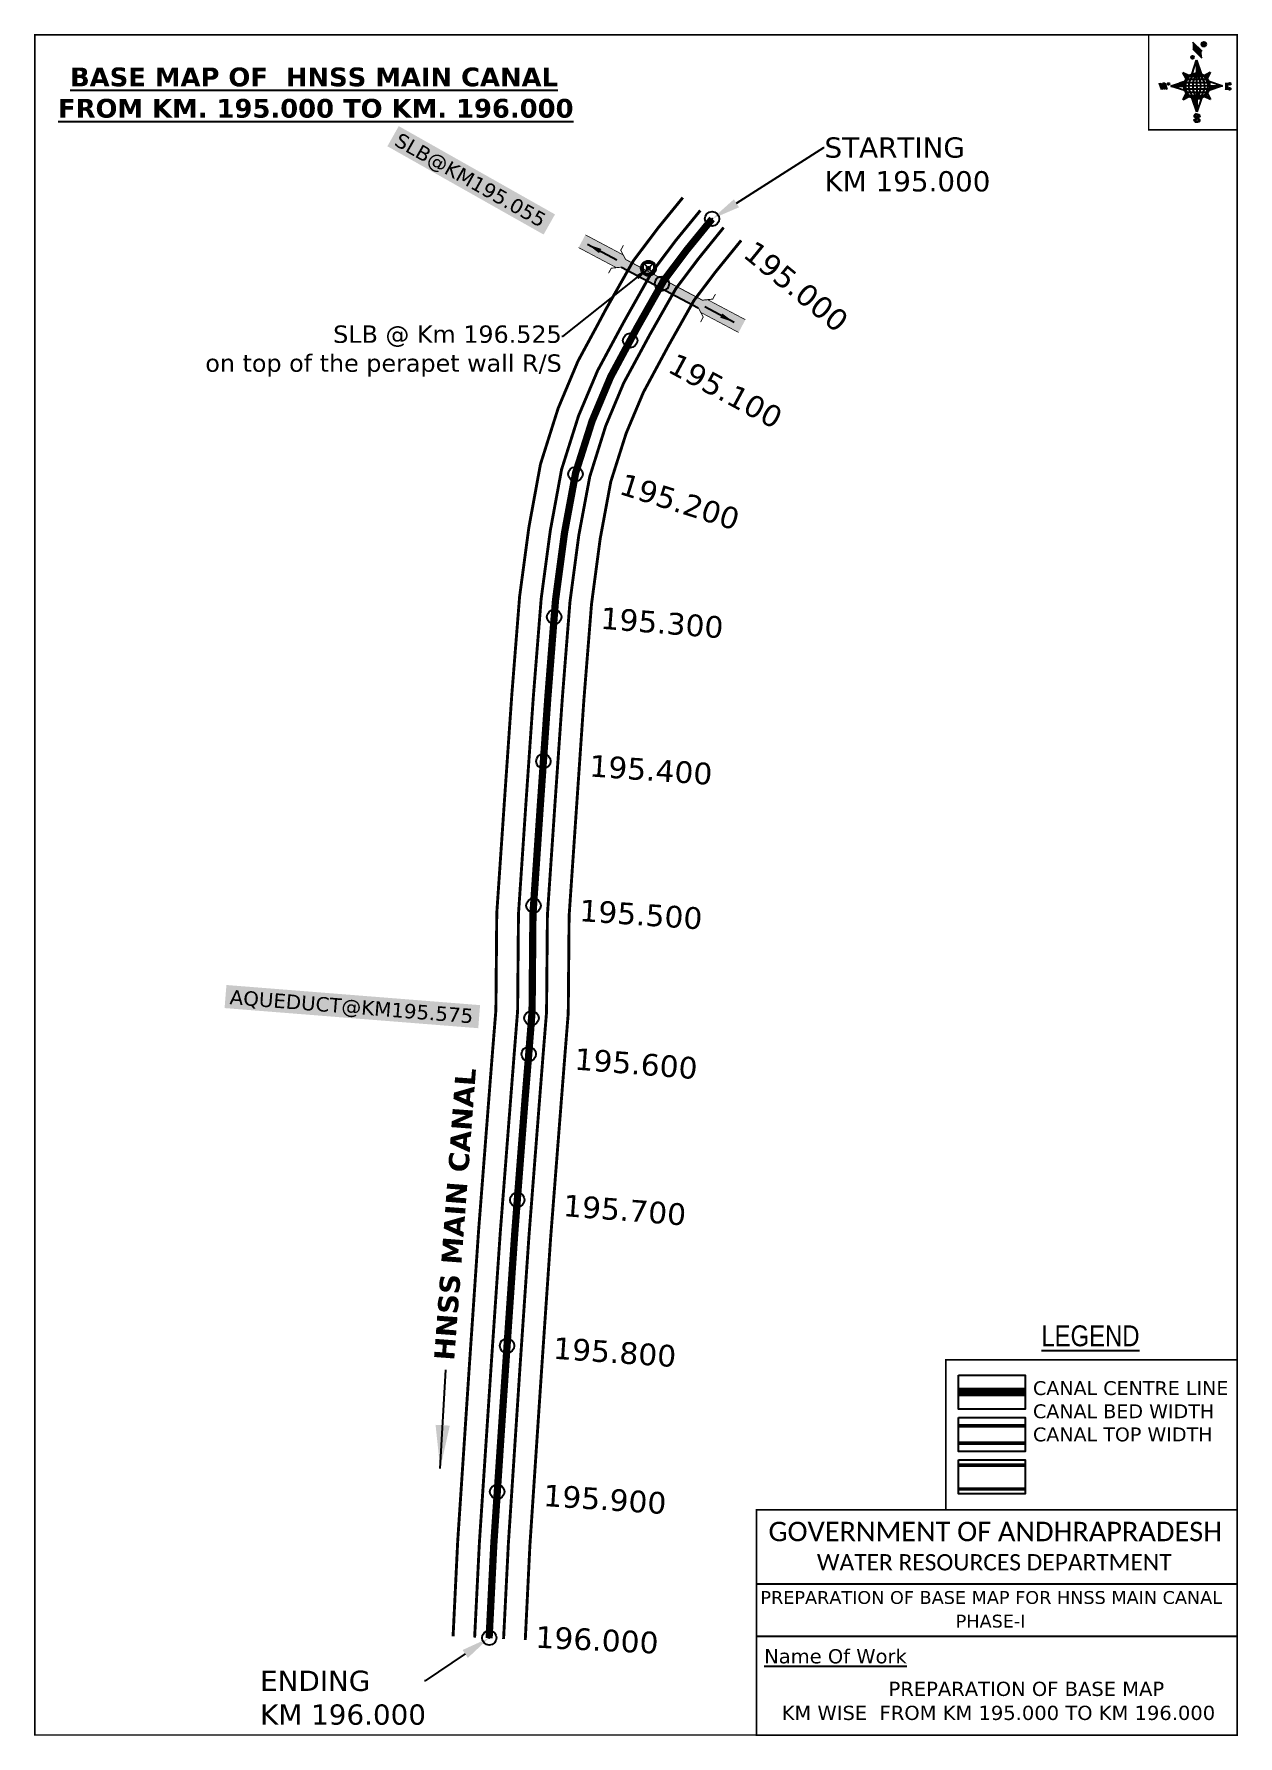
# Model space of a CAD drawing. Header units: inches. Extents: x 741652 to 742484, y 1646385 to 1647561.
import ezdxf
from ezdxf import colors
from ezdxf.entities.mleader import LeaderData, LeaderLine
from ezdxf.enums import TextEntityAlignment as Align
from ezdxf.math import Vec2, Vec3

# ---------------------------------------------------------------- set-up
doc = ezdxf.new("R2010")
doc.units = ezdxf.units.IN
doc.header["$MEASUREMENT"] = 0
doc.header["$PDMODE"] = 32
doc.header["$PDSIZE"] = 10
doc.linetypes.add('ACAD_ISO02W100', pattern=[15, 12, -3])
doc.linetypes.add('HIDDEN2', pattern=[0.1875, 0.125, -0.0625])
for name, color, linetype in [('AQUADUCT', 1, 'Continuous'), ('bord', 1, 'Continuous'), ('CANAL1', 1, 'Continuous'), ('CSMark', 72, 'Continuous'), ('DCBMS', 232, 'Continuous'), ('PAGE', 7, 'Continuous'), ('STRUCTURE', 5, 'Continuous'), ('TEXT', 7, 'Continuous')]:
    doc.layers.add(name, color=color, linetype=linetype)
doc.styles.add('ARIALN', font='ARIALN_1.TTF')
doc.styles.get("Standard").update_dxf_attribs({"font": 'verdana_0.ttf'})
doc.dimstyles.get("Standard").update_dxf_attribs({"dimtxt": 0.18, "dimasz": 0.18, "dimexe": 0.18, "dimexo": 0.0625, "dimgap": 0.09, "dimtad": 0, "dimtih": 1, "dimtoh": 1, "dimdec": 4, "dimzin": 0, "dimdsep": 46, "dimtxsty": 'Standard', "dimcen": 0.09, "dimadec": 0, "dimazin": 0, "dimtfac": 1, "dimtdec": 4, "dimtofl": 0, "dimtmove": 0, "dimatfit": 3, "dimfxl": 0, "dimtolj": 1, "dimtzin": 0, "dimarcsym": 0})
pattern_1 = [(267.297113149, (-8720374.938, 50637915.138), (10.5367255337, -0.497431438), [])]
pattern_2 = [(357.297113149, (-8720374.938, 50637915.138), (0.497431438, 10.5367255337), [])]

# ---------------------------------------------------------------- blocks, each defined once
blk = doc.blocks.new('DCBM')
at = {"layer": 'DCBMS'}
h = blk.add_hatch(color=132, dxfattribs=at)
h.paths.add_polyline_path([(3.7, 3.7, 0.414214), (-3.7, 3.7)])
h.paths.add_polyline_path([(3.7, 3.7), (3.7, -3.7, 0.198912), (5.2, 0, 0.198912)])
h.paths.add_polyline_path([(-3.7, -3.7, 0.414214), (3.7, -3.7)])
h.paths.add_polyline_path([(-3.7, 3.7, 0.198912), (-5.2, 0, 0.198912), (-3.7, -3.7)])
at = {"layer": 'DCBMS', "color": 0}
blk.add_lwpolyline([(-3.7, 3.7), (3.7, 3.7), (3.7, -3.7), (-3.7, -3.7)], close=True, dxfattribs=at)
for points in [[(-3.7, 3.7), (3.7, -3.7)], [(3.7, 3.7), (-3.7, -3.7)]]:
    blk.add_lwpolyline(points, dxfattribs=at)
for radius in [5.21, 1.05]:
    blk.add_circle((0, 0), radius, dxfattribs=at)
blk = doc.blocks.new('*X16')
at = {"color": 0, "linetype": 'Continuous'}
for p, q in [((6321.6, 240.5), (6322.3, 241.2)), ((6321.6, 240.3), (6322.3, 241)), ((6321.6, 240.1), (6322.3, 240.8)), ((6321.6, 239.9), (6322.4, 240.7)), ((6321.6, 239.8), (6322.4, 240.6)), ((6321.6, 239.6), (6322.5, 240.5)), ((6321.6, 239.4), (6322.5, 240.3)), ((6321.6, 239.2), (6322.6, 240.2)), ((6321.7, 239.1), (6322.6, 240.1)), ((6321.8, 240.8), (6322.4, 241.4)), ((6321.8, 239), (6322.7, 240)), ((6321.8, 239), (6322.8, 239.9)), ((6321.9, 238.9), (6322.9, 239.8)), ((6322, 238.8), (6323, 239.7)), ((6322.1, 241.3), (6322.4, 241.6)), ((6322.1, 238.7), (6323.1, 239.6)), ((6322.2, 238.6), (6323.1, 239.6)), ((6322.3, 238.5), (6323.2, 239.5)), ((6322.4, 238.5), (6323.3, 239.4)), ((6322.5, 238.4), (6323.4, 239.3)), ((6322.7, 238.4), (6323.6, 239.3)), ((6322.8, 238.3), (6323.7, 239.2)), ((6322.9, 238.3), (6323.8, 239.1)), ((6323.1, 238.2), (6323.9, 239.1)), ((6323.2, 238.2), (6324, 239)), ((6323.3, 238.2), (6324.2, 239)), ((6323.5, 238.1), (6324.3, 238.9)), ((6323.7, 238.1), (6324.4, 238.9)), ((6323.8, 238.1), (6324.6, 238.8)), ((6324.1, 238.2), (6324.7, 238.8)), ((6324.3, 238.3), (6324.9, 238.8)), ((6324.6, 238.3), (6325.1, 238.8)), ((6324.8, 238.4), (6325.2, 238.8)), ((6325.1, 238.5), (6325.4, 238.8)), ((6325.4, 238.6), (6325.6, 238.8))]:
    blk.add_line(p, q, dxfattribs=at)
blk = doc.blocks.new('*X15')
at = {"color": 0, "linetype": 'Continuous'}
for p, q in [((6324.4, 240.3), (6324.5, 240.4)), ((6324.6, 240.3), (6324.8, 240.5)), ((6324.7, 240.2), (6325, 240.5)), ((6324.8, 240.2), (6325.2, 240.6)), ((6325, 240.1), (6325.5, 240.6)), ((6325.1, 240.1), (6325.6, 240.6)), ((6325.2, 240), (6325.8, 240.6)), ((6325.3, 240), (6326, 240.6)), ((6325.4, 239.9), (6326.1, 240.6)), ((6325.5, 239.8), (6326.2, 240.5)), ((6325.6, 239.8), (6326.3, 240.5)), ((6325.7, 239.7), (6326.5, 240.4)), ((6325.9, 239.6), (6326.6, 240.3)), ((6326, 239.5), (6326.7, 240.3)), ((6326, 239.4), (6326.8, 240.2)), ((6326.1, 239.3), (6327, 240.2)), ((6326.2, 239.3), (6327.1, 240.1)), ((6326.3, 239.2), (6327.1, 240)), ((6326.4, 239.1), (6327.2, 239.9)), ((6326.5, 239), (6327.3, 239.8)), ((6326.5, 238.9), (6327.4, 239.7)), ((6326.6, 238.8), (6327.5, 239.6)), ((6326.7, 238.7), (6327.5, 239.5)), ((6326.8, 238.6), (6327.6, 239.4)), ((6326.8, 238.5), (6327.7, 239.3)), ((6326.8, 236.5), (6327.4, 237)), ((6326.9, 238.3), (6327.8, 239.2)), ((6326.9, 238.2), (6327.9, 239.1)), ((6326.9, 236.8), (6327.6, 237.4)), ((6327, 238.1), (6327.8, 239)), ((6327, 237.9), (6327.8, 238.8)), ((6327, 237.8), (6327.8, 238.6)), ((6327, 237.6), (6327.8, 238.4)), ((6327, 237.4), (6327.8, 238.2)), ((6327, 237.3), (6327.8, 238)), ((6327, 237.1), (6327.8, 237.9))]:
    blk.add_line(p, q, dxfattribs=at)
blk = doc.blocks.new('H')
at = {"layer": 'bord', "extrusion": (0.000427885, 0.004792, 0.999988)}
h = blk.add_hatch(dxfattribs=at)
h.set_pattern_fill('LINE', color=8, scale=84.387686, angle=-2.7029, style=0)
h.set_pattern_definition(pattern_2)
h.paths.add_polyline_path([(-492, 786, -0.090992), (-448, 775), (-486, 912)])
h = blk.add_hatch(dxfattribs=at)
h.set_pattern_fill('LINE', color=8, scale=84.387686, angle=-92.7029, style=0)
h.set_pattern_definition(pattern_1)
h.paths.add_polyline_path([(-625, 665, -0.090992), (-615, 710), (-751, 671)])
h = blk.add_hatch(dxfattribs=at)
h.set_pattern_fill('LINE', color=8, scale=84.387686, angle=-2.7029, style=0)
h.set_pattern_definition(pattern_2)
h.paths.add_polyline_path([(-504, 533, -0.090992), (-549, 543), (-510, 406)])
h = blk.add_hatch(dxfattribs=at)
h.set_pattern_fill('LINE', color=8, scale=84.387686, angle=-92.7029, style=0)
h.set_pattern_definition(pattern_1)
h.paths.add_polyline_path([(-246, 647), (-372, 653, -0.090992), (-382, 609)])
for p, q in [((-519, 1020, -1217), (-435, 927, -1216)), ((-516, 1087, -1217), (-432, 994, -1217)), ((-538, 774, -1216), (-487, 906, -1216)), ((-487, 906, -1216), (-493, 780, -1216)), ((-487, 906, -1216), (-448, 769, -1216)), ((-865, 701, -1215), (-847, 638, -1215)), ((-847, 700, -1215), (-829, 637, -1215)), ((-829, 699, -1215), (-811, 636, -1215)), ((-829, 699, -1215), (-811, 698, -1215)), ((-811, 698, -1215), (-794, 635, -1215)), ((-752, 665, -1215), (-615, 704, -1215)), ((-627, 794, -1216), (-567, 760, -1216)), ((-627, 794, -1216), (-584, 747, -1215)), ((-599, 731, -1215), (-627, 794, -1216)), ((-421, 753, -1216), (-359, 781, -1216)), ((-359, 781, -1216), (-405, 739, -1216)), ((-359, 781, -1216), (-392, 721, -1215)), ((-379, 693, -1215), (-246, 641, -1215)), ((-213, 669, -1215), (-217, 601, -1215)), ((-752, 665, -1215), (-625, 659, -1215)), ((-619, 614, -1215), (-752, 665, -1215)), ((-639, 526, -1214), (-606, 585, -1215)), ((-639, 526, -1214), (-593, 568, -1215)), ((-577, 553, -1215), (-639, 526, -1214)), ((-511, 400, -1214), (-549, 537, -1214)), ((-460, 533, -1215), (-511, 400, -1214)), ((-505, 527, -1214), (-511, 400, -1214)), ((-371, 513, -1214), (-431, 546, -1215)), ((-371, 513, -1214), (-414, 560, -1215)), ((-399, 576, -1215), (-371, 513, -1214)), ((-246, 641, -1215), (-383, 603, -1215)), ((-373, 647, -1215), (-246, 641, -1215)), ((-197, 600, -1215), (-194, 668, -1215))]:
    blk.add_line(p, q, dxfattribs=at)
at = {"layer": 'bord', "color": 8, "linetype": 'ByBlock', "extrusion": (0.000427885, 0.004792, 0.999988)}
for p, q in [((-375, 679, -1215), (-620, 691, -1215)), ((-386, 711, -1215), (-605, 722, -1215)), ((-411, 744, -1216), (-578, 752, -1216)), ((-493, 780, -1216), (-505, 527, -1214)), ((-373, 647, -1215), (-625, 659, -1215)), ((-378, 616, -1215), (-623, 628, -1215)), ((-392, 585, -1215), (-611, 595, -1215)), ((-420, 555, -1215), (-587, 562, -1215))]:
    blk.add_line(p, q, dxfattribs=at)
at = {"layer": 'bord', "extrusion": (0.000427885, 0.004792, 0.999988), "elevation": -1212}
for points, const_width in [([(-522, 960), (-516, 1093)], 1.61), ([(-434, 933), (-428, 1066)], 1.61), ([(-870, 707), (-846, 706)], 0.642), ([(-829, 643), (-821, 678)], 0.642), ([(-793, 641), (-782, 694)], 0.642), ([(-223, 676), (-174, 673)], 0.706), ([(-829, 643), (-855, 644)], 0.642), ([(-811, 642), (-784, 641)], 0.642), ([(-177, 605), (-226, 607)], 0.706), ([(-195, 645), (-185, 644)], 0.706)]:
    blk.add_lwpolyline(points, dxfattribs=dict(at, const_width=const_width))
for points, const_width in [([(-414, 1073, 1), (-398, 1058, 1)], 22.3), ([(-530, 950, 1), (-520, 939, 1)], 14.8), ([(-776, 697, 1), (-769, 690, 1)], 8.9), ([(-180, 618, 1), (-173, 611, 1)], 9.79), ([(-178, 667, 1), (-171, 660, 1)], 9.79), ([(-490, 362, 1), (-498, 369, 1)], 11.1), ([(-525, 322, 1), (-533, 329, 1)], 11.1)]:
    blk.add_lwpolyline(points, format="xyb", close=True, dxfattribs=dict(at, const_width=const_width))
for points in [[(-537, 317), (-531, 310), (-520, 307), (-505, 307), (-494, 310), (-486, 318), (-487, 326), (-491, 333), (-494, 336), (-503, 341), (-522, 347), (-530, 352), (-534, 355), (-537, 363), (-537, 373), (-530, 381), (-520, 384), (-504, 384), (-493, 380), (-487, 373)], [(-522, 348), (-526, 354), (-528, 361), (-528, 371), (-526, 375), (-521, 381), (-515, 384)], [(-505, 307), (-499, 312), (-497, 319), (-497, 327), (-501, 335), (-509, 343)]]:
    blk.add_lwpolyline(points, dxfattribs=at)
at = {"layer": 'bord', "extrusion": (0.000427885, 0.004792, 0.999988)}
for centre, radius in [((-406, 1065, -1212), 22.3), ((-525, 944, -1212), 14.8), ((-773, 694, -1212), 8.9), ((-498, 659, -1212), 127), ((-177, 615, -1212), 9.79), ((-174, 663, -1212), 9.79), ((-494, 365, -1212), 11.1), ((-529, 325, -1212), 11.1)]:
    blk.add_circle(centre, radius, dxfattribs=at)
at = {"layer": 'bord', "color": 8, "linetype": 'ByBlock', "extrusion": (0.000427885, 0.004792, 0.999988)}
for centre, radius, start, end in [((-482, 658, -1212), 128, 94.9254, 259.6691), ((-437, 656, -1212), 141, 113.2864, 241.308), ((-316, 651, -1212), 222, 142.5892, 212.0053), ((-560, 662, -1212), 141, 293.2864, 61.308), ((-681, 668, -1212), 222, 322.5892, 32.0053), ((-515, 660, -1212), 128, 274.9254, 79.6691)]:
    blk.add_arc(centre, radius, start, end, dxfattribs=at)
at = {"layer": 'bord', "extrusion": (0.000427885, 0.004792, 0.999988)}
for points in [[(-516, 1093, -1212), (-431, 1000, -1212), (-519, 1026, -1212), (-434, 933, -1212)], [(-864, 707, -1212), (-846, 706, -1212), (-846, 644, -1212), (-829, 643, -1212)], [(-829, 705, -1212), (-811, 704, -1212), (-811, 642, -1212), (-793, 641, -1212)], [(-193, 674, -1212), (-197, 606, -1212), (-213, 675, -1212), (-216, 607, -1212)]]:
    blk.add_solid(points, dxfattribs=at)
at = {"layer": 'bord', "extrusion": (0.000427885, 0.004792, 0.999988), "xscale": 7.977342409717546, "yscale": 7.977342408231451, "zscale": 7.977342408476333, "rotation": 138.0840426661453}
for name, p in [('*X15', (38301, -31929, -1212)), ('*X16', (38314, -31951, -1212))]:
    blk.add_blockref(name, p, dxfattribs=at)
blk = doc.blocks.new('SLB')
at = {"layer": 'STRUCTURE'}
h = blk.add_hatch(dxfattribs=at)
h.set_pattern_fill('DOTS', color=6, scale=20, angle=320.3722, style=0)
h.set_pattern_definition([(320.372247934, (-159.4327, -72.9564), (1.2786241598, 0.5641323054), [0, -1.25])])
h.paths.add_polyline_path([(769699.5, 1706871.1), (769699.5, 1706861.1), (769729.1, 1706861.1), (769732.1, 1706863.1), (769792.1, 1706863.1), (769795.1, 1706861.1), (769824.7, 1706861.1), (769824.7, 1706871.1), (769795.1, 1706871.1), (769792.1, 1706869.1), (769732.1, 1706869.1), (769729.1, 1706871.1)])
at = {"layer": 'STRUCTURE', "color": 6, "linetype": 'ACAD_ISO02W100', "ltscale": 0.5, "const_width": 0.5}
for points in [[(769699.5, 1706871.1), (769729.1, 1706871.1)], [(769795.1, 1706871.1), (769824.7, 1706871.1)], [(769699.5, 1706861.1), (769729.1, 1706861.1)], [(769795.1, 1706861.1), (769824.7, 1706861.1)]]:
    blk.add_lwpolyline(points, dxfattribs=at)
at = {"layer": 'STRUCTURE', "color": 6, "const_width": 0.628}
for points in [[(769726.1, 1706877.1), (769726.1, 1706873.1), (769732.1, 1706869.1), (769792.1, 1706869.1), (769798.1, 1706873.1), (769798.1, 1706877.1)], [(769726.1, 1706855.1), (769726.1, 1706859.1), (769732.1, 1706863.1), (769792.1, 1706863.1), (769798.1, 1706859.1), (769798.1, 1706855.1)]]:
    blk.add_lwpolyline(points, dxfattribs=at)
at = {"layer": 'STRUCTURE', "color": 6}
blk.add_lwpolyline([(769732.1, 1706863.1), (769792.1, 1706863.1)], dxfattribs=at)
blk.add_lwpolyline([(769732.1, 1706863.1), (769792.1, 1706863.1)], dxfattribs=at)
at = {"layer": 'STRUCTURE', "color": 0}
blk.add_circle((769762.1, 1706866.1), 1.24, dxfattribs=at)
for points in [[(769703.8, 1706866), (769726.7, 1706866)], [(769818.6, 1706865.8), (769795.7, 1706865.8)]]:
    blk.add_leader(points, dimstyle='Standard', override={"dimasz": 10, "dimgap": 0.09, "dimtad": 0}, dxfattribs=at)

msp = doc.modelspace()

# ---------------------------------------------------------------- linework, layer by layer
at = {"color": 3}
for p in [(742121, 1647433.2), (742064.4, 1647349.1), (742026.6, 1647256.8), (742011.9, 1647158), (742004.4, 1647058.3), (741997.6, 1646958.5), (741994.3, 1646855.9), (741986.4, 1646755.1), (741979.3, 1646654.3), (741972.5, 1646553.4), (741967, 1646452.4)]:
    msp.add_point(p, dxfattribs=at)
at = {"layer": 'CANAL1', "color": 200, "const_width": 2}
for points in [[(742100.8, 1647447.9), (742084, 1647427.3), (742066.6, 1647404.2), (742047.4, 1647370.3), (742042.4, 1647360.9), (742028.3, 1647334.8), (742014.6, 1647302.2), (742002.4, 1647263.6), (741994.4, 1647220), (741988, 1647172.3), (741982.6, 1647104.3), (741977.5, 1647030.9), (741972.2, 1646953.3), (741971.6, 1646886.3), (741969.3, 1646857.9), (741967.1, 1646829.8), (741959.6, 1646733.4), (741953.5, 1646644.1), (741945.2, 1646519.2), (741942, 1646453.4)], [(742141.1, 1647418.3), (742123.4, 1647396.5), (742108.5, 1647376.8), (742091.2, 1647346.1), (742086.4, 1647337.2), (742073.5, 1647313.2), (742061.6, 1647284.9), (742051, 1647251.5), (742043.7, 1647212.2), (742037.7, 1647167), (742032.4, 1647100.6), (742027.4, 1647027.5), (742022.2, 1646951.4), (742021.6, 1646884.1), (742019.2, 1646853.9), (742017, 1646825.9), (742009.5, 1646729.7), (742003.4, 1646640.7), (741995.1, 1646516.3), (741991.9, 1646450.9)]]:
    msp.add_lwpolyline(points, dxfattribs=at)
at = {"layer": 'CANAL1', "color": 5, "const_width": 2}
for points in [[(742112.9, 1647439), (742095.8, 1647418.1), (742079.2, 1647396), (742060.6, 1647363), (742055.6, 1647353.8), (742041.9, 1647328.3), (742028.7, 1647297), (742017, 1647260), (742009.2, 1647217.7), (742002.9, 1647170.7), (741997.5, 1647103.2), (741992.4, 1647029.9), (741987.2, 1646952.7), (741986.6, 1646885.6), (741984.3, 1646856.7), (741982.1, 1646828.6), (741974.6, 1646732.3), (741968.5, 1646643.1), (741960.2, 1646518.4), (741956.9, 1646452.6)], [(741976.9, 1646451.6), (741980.2, 1646517.2), (741988.4, 1646641.7), (741994.5, 1646730.8), (742002, 1646827.1), (742004.2, 1646855.1), (742006.6, 1646884.8), (742007.2, 1646952), (742012.4, 1647028.5), (742017.5, 1647101.7), (742022.8, 1647168.6), (742028.9, 1647214.5), (742036.5, 1647255.1), (742047.5, 1647290.1), (742059.9, 1647319.7), (742073.2, 1647344.3), (742078.1, 1647353.4), (742096, 1647385), (742111.6, 1647405.7), (742129, 1647427.2)]]:
    msp.add_lwpolyline(points, dxfattribs=at)
at = {"layer": 'CANAL1', "color": 1, "linetype": 'HIDDEN2', "ltscale": 100, "const_width": 5}
msp.add_lwpolyline([(742121, 1647433.1), (742103.7, 1647411.9), (742087.6, 1647390.5), (742069.3, 1647358.2), (742064.4, 1647349.1), (742050.9, 1647324), (742038.1, 1647293.5), (742026.7, 1647257.6), (742019, 1647216.1), (742012.8, 1647169.6), (742007.5, 1647102.4), (742002.4, 1647029.2), (741997.2, 1646952.4), (741996.6, 1646885.2), (741994.3, 1646855.9), (741992, 1646827.8), (741984.6, 1646731.6), (741978.5, 1646642.4), (741970.2, 1646517.8), (741966.9, 1646452.1)], dxfattribs=at)
at = {"layer": 'CANAL1', "color": 1, "linetype": 'HIDDEN2', "ltscale": 100, "const_width": 6, "elevation": -0.4}
msp.add_lwpolyline([(742337.4, 1646622.2), (742291.4, 1646622.2)], dxfattribs=at)
at = {"layer": 'CANAL1', "color": 5, "const_width": 2.4, "elevation": -0.4}
for points in [[(742337.4, 1646598.9), (742291.4, 1646598.9)], [(742337.4, 1646586.9), (742291.4, 1646586.9)]]:
    msp.add_lwpolyline(points, dxfattribs=at)
at = {"layer": 'CANAL1', "color": 200, "const_width": 2.4, "elevation": -0.4}
for points in [[(742337.4, 1646571.7), (742291.4, 1646571.7)], [(742337.4, 1646555.2), (742291.4, 1646555.2)]]:
    msp.add_lwpolyline(points, dxfattribs=at)
at = {"layer": 'DCBMS', "color": 132, "true_color": 0x00d1bf}
msp.add_point((742077, 1647399, 472), dxfattribs=at)
at = {"layer": 'PAGE', "const_width": 1}
msp.add_lwpolyline([(741652.9, 1647560.4), (741652.9, 1646385.2), (742483.9, 1646385.2), (742483.9, 1647560.4), (741652.9, 1647560.4)], dxfattribs=at)
at = {"layer": 'PAGE'}
for points, const_width in [([(742483.9, 1647560.4), (742422.8, 1647560.4), (742422.8, 1647494.7), (742483.9, 1647494.7)], 1), ([(742483.9, 1646540.8), (742282.6, 1646540.8), (742282.6, 1646644.6), (742483.9, 1646644.6)], 1.2), ([(742151.7, 1646540.8), (742483.9, 1646540.8), (742483.9, 1646385.2), (742151.7, 1646385.2)], 1.2)]:
    msp.add_lwpolyline(points, close=True, dxfattribs=dict(at, const_width=const_width))
at = {"layer": 'PAGE', "elevation": -0.4}
for points in [[(742291.4, 1646633.9), (742337.4, 1646633.9), (742337.4, 1646610.4), (742291.4, 1646610.4)], [(742291.4, 1646604.7), (742337.4, 1646604.7), (742337.4, 1646581.2), (742291.4, 1646581.2)], [(742291.4, 1646575.4), (742337.4, 1646575.4), (742337.4, 1646551.9), (742291.4, 1646551.9)]]:
    msp.add_lwpolyline(points, close=True, dxfattribs=at)
at = {"layer": 'PAGE'}
for points in [[(742151.7, 1646489.8), (742483.9, 1646489.8)], [(742151.7, 1646453.5), (742483.9, 1646453.5)]]:
    msp.add_lwpolyline(points, dxfattribs=at)
at = {"layer": 'STRUCTURE', "color": 0}
for p in [(742086.4, 1647388.4), (741996.2, 1646880.8)]:
    msp.add_point(p, dxfattribs=at)

# ---------------------------------------------------------------- block references
at = {"layer": 'AQUADUCT', "color": 1, "xscale": 0.0703495379661093, "yscale": 0.07034953800030053, "zscale": 0.07034953795990817, "rotation": 3.078330607406165}
msp.add_blockref('H', (742493.5, 1647481, 85.4), dxfattribs=at)
at = {"layer": 'DCBMS', "color": 132, "true_color": 0x00d1bf}
msp.add_blockref('DCBM', (742077, 1647399, 472), dxfattribs=at)
at = {"layer": 'STRUCTURE', "color": 0, "rotation": 332.0563000948346}
msp.add_blockref('SLB', (-737771.8, 500241.8), dxfattribs=at)

# ---------------------------------------------------------------- texts
at = {"layer": 'CANAL1', "insert": (741928.7, 1646643.8), "char_height": 14, "width": 205.129, "attachment_point": 1, "rotation": 85.7173}
msp.add_mtext('\\pi0.96322;{\\fVerdana|b1|i0|c0|p34;HNSS MAIN CANAL}', dxfattribs=at)
at = {"layer": 'CSMark', "color": 1}
for s, rotation, p in [('195.000', 320.8078, (742146.2, 1647413.4)), ('195.100', 331.6832, (742092.9, 1647334.5)), ('195.200', 342.4446, (742058.1, 1647250.5)), ('195.300', 355.4653, (742044, 1647157.4)), ('195.400', 356.0272, (742036.3, 1647055.3)), ('195.500', 356.0942, (742029.4, 1646955.3)), ('195.600', 355.462, (742026.1, 1646852.7)), ('195.700', 355.5677, (742018.2, 1646751.4)), ('195.800', 356.0771, (742011.3, 1646652.8)), ('195.900', 356.1972, (742004.5, 1646551)), ('196.000', 357.1738, (741999, 1646453.1))]:
    msp.add_text(s, height=15, rotation=rotation, dxfattribs=at).set_placement(p, align=Align.MIDDLE_LEFT)
at = {"layer": 'PAGE', "extrusion": (0.000201441, 0.004807, 0.999988), "style": 'ARIALN'}
msp.add_text('%%ULEGEND', height=14.4, rotation=359.9999, dxfattribs=at).set_placement((742382.5, 1646641.4, 8064.8), align=Align.MIDDLE)
at = {"layer": 'PAGE', "extrusion": (0.000201441, 0.004807, 0.999988)}
for s, height, p in [('PREPARATION OF BASE MAP FOR HNSS MAIN CANAL', 8.878, (742154.4, 1646456.1, 8063.8)), ('%%UName Of Work', 9.822, (742157, 1646415, 8062.5))]:
    msp.add_text(s, height=height, rotation=359.9999, dxfattribs=at).set_placement(p)
for s, height, p in [('PHASE-I', 8.88, (742313.5, 1646444.2, 8063.8)), ('PREPARATION OF BASE MAP', 9.822, (742338.2, 1646397.4, 8062.6)), ('KM WISE  FROM KM 195.000 TO KM 196.000', 9.822, (742318.9, 1646380.8, 8062.6))]:
    msp.add_text(s, height=height, rotation=359.9999, dxfattribs=at).set_placement(p, align=Align.MIDDLE_CENTER)
at = {"layer": 'PAGE', "extrusion": (0.000201441, 0.004807, 0.999988), "attachment_point": 1, "text_direction": (1, -1e-06, -0.000201)}
for s, insert, char_height, width in [('CANAL CENTRE LINE CANAL BED WIDTH {\\H2.3741x; }CANAL TOP WIDTH{\\H1.9188x; }', (742342.8, 1646629.8, -0.4), 9.6, 168.926), ('\\pi3.5885;{\\fCalibri|b0|i0|c0|p34;\\H1.3333x;GOVERNMENT OF ANDHRAPRADESH\\P\\pi37.073;\\H0.83998x;WATER RESOURCES DEPARTMENT}', (742156.4, 1646532.6, -1.3), 10.059, 321.276)]:
    msp.add_mtext(s, dxfattribs=dict(at, insert=insert, char_height=char_height, width=width))
at = {"layer": 'STRUCTURE', "color": 5, "char_height": 10, "attachment_point": 1, "bg_fill": 1, "box_fill_scale": 1.3, "bg_fill_color": 7, "bg_fill_true_color": 16777215, "bg_fill_transparency": 4390977}
for s, insert, width, rotation in [('SLB@KM195.055', (741905.6, 1647493.2), 118.025, 330.5325), ('AQUEDUCT@KM195.575', (741788.1, 1646900.4), 169.876, 355.462)]:
    msp.add_mtext(s, dxfattribs=dict(at, insert=insert, width=width, rotation=rotation))
at = {"layer": 'TEXT', "color": 1, "insert": (741655.5, 1647537.8), "char_height": 13, "width": 379.826, "attachment_point": 1}
msp.add_mtext('\\pi21.755;{\\fVerdana|b1|i0|c0|p34;\\LBASE MAP OF  HNSS MAIN CANAL \\P\\pi13.452;FROM KM. 195.000 TO KM. 196.000}', dxfattribs=at)

# ---------------------------------------------------------------- leaders
at = {"layer": 'CANAL1'}
msp.add_leader([(741933.1, 1646569.4), (741937, 1646637.6)], dimstyle='Standard', override={"dimasz": 30, "dimgap": 0.09, "dimtad": 0}, dxfattribs=at)
at = {"layer": 'DCBMS', "color": 5}
ml = msp.add_multileader_mtext('Standard', dxfattribs=at)
ml.set_content('STARTING\\PKM 195.000', color=5)
ml.set_leader_properties()
ml.build(insert=Vec2(0, 0))
ml.multileader.update_dxf_attribs({"dogleg_length": 0.36, "arrow_head_size": 20})
ctx = ml.context
ctx.base_point, ctx.char_height, ctx.arrow_head_size, ctx.landing_gap_size, ctx.plane_origin = Vec3(742198.6, 1647482.4), 14, 20, 0.09, Vec3(742345.6, 1647546.7)
notes = []
notes.append((ctx, [(1, (1, 1, 0), (742198.2, 1647482.4), (1, 0), 0.36, [(0, [(742121, 1647433.2)], 0, [])])]))
ctx.mtext.insert, ctx.mtext.flow_direction = Vec3(742198.7, 1647489.5), 5
at = {"layer": 'DCBMS', "color": 132, "true_color": 0x00d1bf}
ml = msp.add_multileader_mtext('Standard', dxfattribs=at)
ml.set_content('SLB @ Km 196.525\\Pon top of the perapet wall R/S ', color=(0, 209, 191))
ml.set_leader_properties()
ml.build(insert=Vec2(0, 0))
ml.multileader.update_dxf_attribs({"dogleg_length": 0.36, "arrow_head_size": 10})
ctx = ml.context
ctx.base_point, ctx.char_height, ctx.arrow_head_size, ctx.landing_gap_size, ctx.plane_origin = Vec3(741767.7, 1647351.8, 472), 12, 10, 0.09, Vec3(742077, 1647399, 472)
ctx.text_align_type = 2
notes.append((ctx, [(1, (1, 1, 0), (742017.6, 1647351.8, 472), (-1, 0), 0.36, [(0, [(742077, 1647399, 472)], 0, [])])]))
ctx.mtext.insert, ctx.mtext.alignment, ctx.mtext.flow_direction = Vec3(742017.1, 1647359.5, 472), 3, 5
at = {"layer": 'DCBMS', "color": 5}
ml = msp.add_multileader_mtext('Standard', dxfattribs=at)
ml.set_content('ENDING \\PKM 196.000', color=5)
ml.set_leader_properties()
ml.build(insert=Vec2(0, 0))
ml.multileader.update_dxf_attribs({"dogleg_length": 0.36, "arrow_head_size": 20})
ctx = ml.context
ctx.base_point, ctx.char_height, ctx.arrow_head_size, ctx.landing_gap_size, ctx.plane_origin = Vec3(741808.5, 1646422.6), 14, 20, 0.09, Vec3(741930.2, 1646452.7)
notes.append((ctx, [(0, (1, 1, 0), (741922.6, 1646422.6), (-1, 0), 0.36, [(0, [(741967, 1646452.4)], 0, [])])]))
ctx.mtext.insert, ctx.mtext.width, ctx.mtext.flow_direction = Vec3(741808.6, 1646429.7), 115.035, 5
for ctx, leaders in notes:
    for number, flags, end, landing, length, lines in leaders:
        leader = LeaderData()
        leader.index, (leader.has_last_leader_line, leader.has_dogleg_vector, leader.attachment_direction) = number, flags
        leader.last_leader_point, leader.dogleg_vector, leader.dogleg_length = Vec3(end), Vec3(landing), length
        for number, points, colour, breaks in lines:
            line = LeaderLine()
            line.index, line.vertices, line.color, line.breaks = number, Vec3.list(points), colors.encode_raw_color(colour), breaks
            leader.lines.append(line)
        ctx.leaders.append(leader)

doc.saveas('drawing.dxf')
